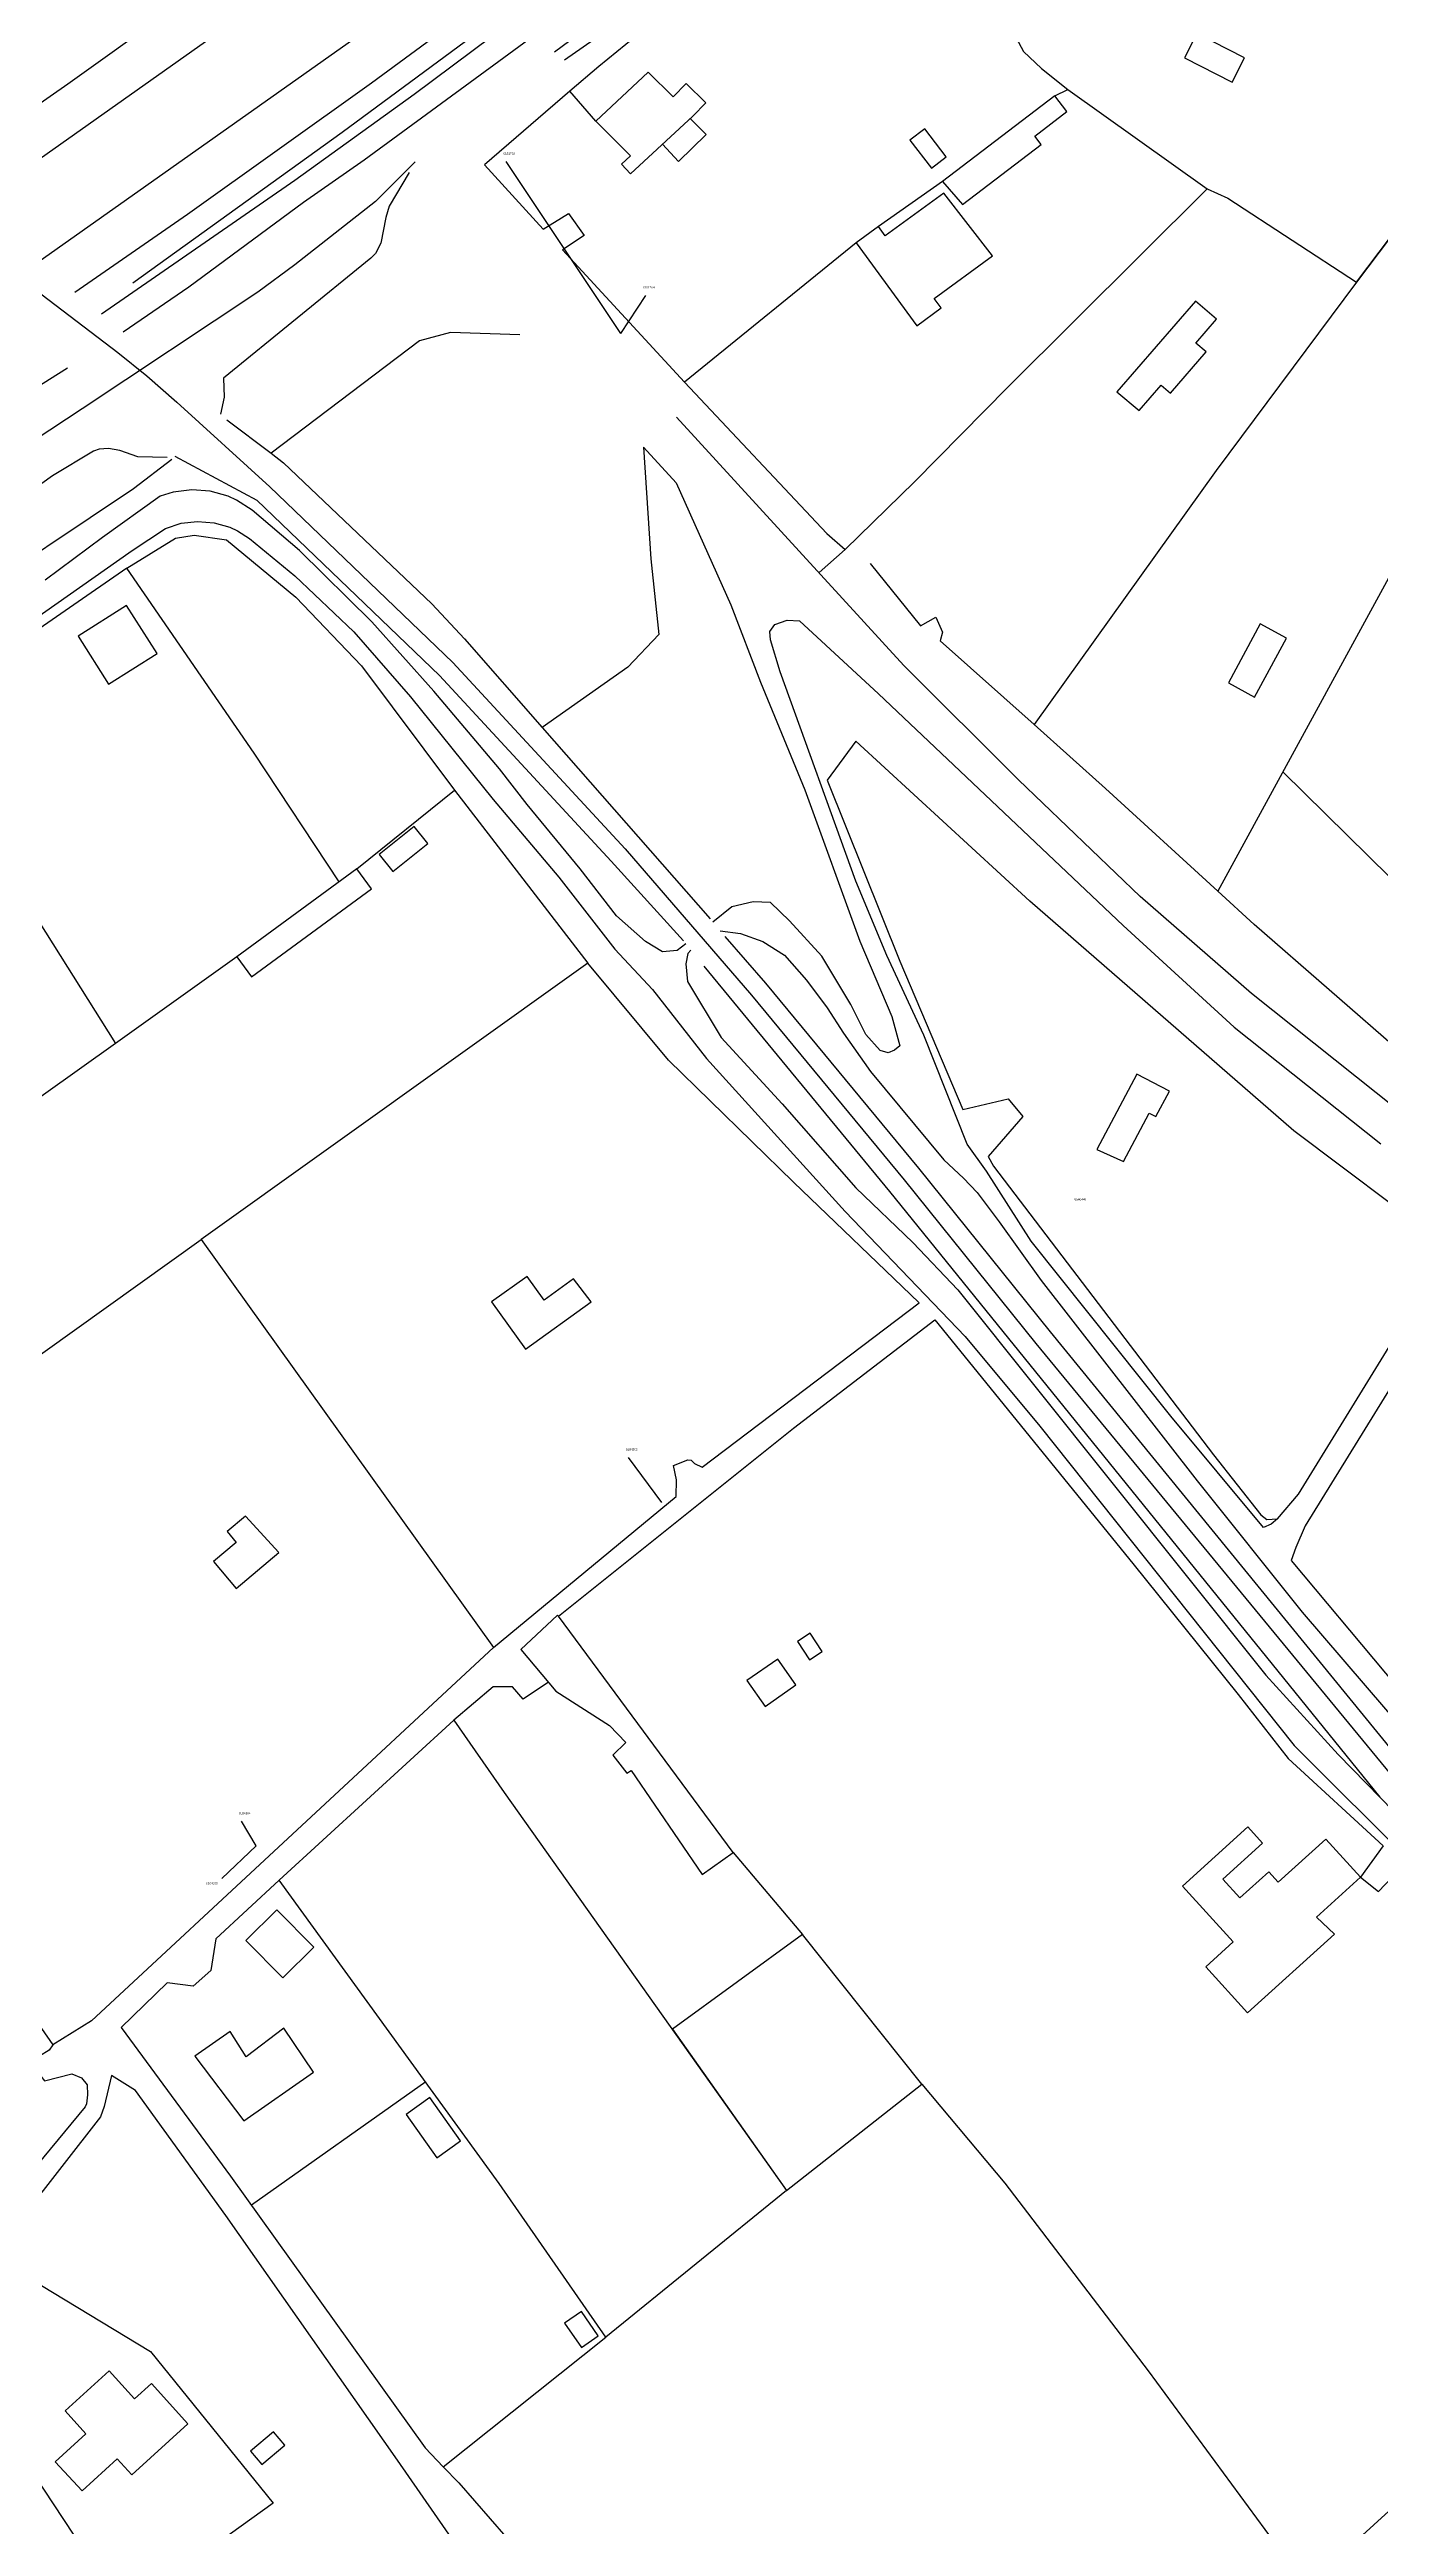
# Model space of a CAD drawing. Header units: millimetres. Extents: x 487814 to 495125, y 4392873 to 4398925.
# Drawn here: x 493228.3 to 493444.1, y 4395718.8 to 4396120.3 of the extents above; entities that cross this region are included whole.
import ezdxf
from ezdxf.enums import TextEntityAlignment as Align

# ---------------------------------------------------------------- set-up
doc = ezdxf.new("R2010")
doc.units = ezdxf.units.MM
doc.linetypes.add('Tramo_BT__220_A_P_Tr', pattern=[2, 1, 1])
doc.linetypes.add('Tramo_BT__380_A_P_Tr', pattern=[2, 1, 1])
for name, color, linetype in [('Acometida_rotulo', 7, 'Continuous'), ('Cartografia_Base', 8, 'Continuous'), ('Tramo_BT__220_A_P_Trazado', 10, 'Tramo_BT__220_A_P_Tr'), ('Tramo_BT__380_A_P_Trazado', 10, 'Tramo_BT__380_A_P_Tr')]:
    doc.layers.add(name, color=color, linetype=linetype)
doc.styles.get("Standard").update_dxf_attribs({"font": 'arial.ttf'})

msp = doc.modelspace()

# ---------------------------------------------------------------- linework, layer by layer
at = {"layer": 'Cartografia_Base'}
for p, q in [((493316.8940022724, 4396108.764830302, 108.2600021362305), (493312.6941708647, 4396113.574687144, 107.620002746582)), ((493373.1343953403, 4396098.964664917, 107.0100021362305), (493362.7325721152, 4396091.638585656, 107.7699966430664)), ((493359.1246515497, 4396089.001525627, 108.0800018310547), (493331.2837057259, 4396066.422682314, 108.0800018310547)), ((493467.964142625, 4396076.087804273, 104.3000030517578), (493417.7769834423, 4395983.897283847, 104.6350021362305)), ((493257.0835186914, 4396060.343620493, 105.8270034790039), (493264.2335798249, 4396054.908042676, 107.9789962768555)), ((493264.2335798249, 4396054.908042676, 107.9789962768555), (493266.253586992, 4396053.373683296, 108.1110000610352)), ((493357.3145935095, 4396039.314041279, 105.2399978637695), (493353.1011369957, 4396035.559710622, 105.6699981689453)), ((493295.5746251033, 4396024.824211911, 106.4369964599609), (493308.2042643148, 4396010.441587019, 105.3379974365234)), ((493205.7643476359, 4396012.043491006, 108.1500015258789), (493238.9872997219, 4395959.22012505, 108.1080017089844)), ((493308.2042643148, 4396010.441587019, 105.3379974365234), (493335.415384709, 4395979.454211203, 105)), ((493428.3223305457, 4396003.269594389, 103.9919967651367), (493475.4319135252, 4395956.748174317, 102.8669967651367)), ((493258.6854225806, 4395973.254215909, 108.3499984741211), (493238.9872997219, 4395959.22012505, 108.1080017089844)), ((493315.5747652013, 4395972.25441123, 107.3499984741211), (493252.8949514035, 4395927.43264651, 107.0899963378906)), ((493339.1864677356, 4395828.062457175, 106.5999984741211), (493350.4137197897, 4395814.800097765, 104.5139999389648)), ((493289.3083484329, 4395790.87914452, 103.8610000610352), (493261.0360604934, 4395770.906772176, 103.6920013427734))]:
    msp.add_line(p, q, dxfattribs=at)
for points in [[(493342.7912354757, 4396197.837974012, 99.76799774169922), (493329.0943333519, 4396186.954666582, 99.87000274658203), (493309.7397610989, 4396171.892494378, 99.8949966430664), (493279.9744402415, 4396149.594749578, 99.93499755859375), (493231.2964290385, 4396114.723790731, 100.1159973144531), (493218.6843098156, 4396105.994555065, 100.0999984741211), (493208.7390884121, 4396099.398097314, 100.0189971923828)], [(493347.7167713119, 4396192.275029183, 99.5989990234375), (493325.6608496013, 4396174.447986187, 99.62799835205078), (493317.2446270565, 4396167.961672327, 99.58799743652344), (493301.1577595831, 4396155.960030585, 99.53600311279297), (493266.003827967, 4396130.395485748, 99.61000061035156), (493225.7012598552, 4396101.864714891, 99.7020034790039), (493215.1978195944, 4396094.647349794, 99.76699829101562)], [(493356.7238033212, 4396182.103993771, 99.4280014038086), (493332.4877644743, 4396162.564069019, 99.51699829101562), (493318.0154865732, 4396151.471065314, 99.62799835205078), (493310.6884966903, 4396146.044557847, 99.69499969482422), (493279.8736377872, 4396123.575507545, 99.9800033569336), (493226.4293109214, 4396085.807569531, 99.96900177001953)], [(493361.6299222172, 4396176.564334578, 99.92500305175781), (493338.3375974706, 4396157.866200721, 100.0039978027344), (493325.3643831176, 4396147.925374032, 99.98999786376953), (493280.523564459, 4396114.894824021, 100.2399978637695), (493250.7036928867, 4396093.58480679, 100.1999969482422), (493232.3953991203, 4396080.981006774, 100.1159973144531)], [(493373.2836609812, 4396163.405159378, 107.25), (493371.6338946678, 4396161.734591655, 107.25), (493366.3149151642, 4396161.483343654, 107.2109985351562), (493360.5242002244, 4396160.649341398, 107.1740036010742), (493354.8438756251, 4396159.242447555, 107.1370010375977), (493349.3336910709, 4396157.274634827, 107.0999984741211), (493341.1941929606, 4396153.555169039, 107.0599975585938), (493336.6619786032, 4396151.15402019, 106.9349975585938), (493331.9166318357, 4396148.033860063, 106.7229995727539), (493314.5420157205, 4396135.527239662, 106.2639999389648), (493275.7539090886, 4396106.904781811, 103.6699981689453), (493241.793824921, 4396082.484908925, 101.6900024414062)], [(493344.968170926, 4396139.547420653, 106.0100021362305), (493324.6850291825, 4396123.526539996, 106.1320037841797), (493317.3940825261, 4396117.625046132, 107.4400024414062), (493312.6941708647, 4396113.574687144, 107.620002746582)], [(493326.2692220621, 4396136.836781626, 105.3219985961914), (493279.3341893462, 4396102.435252845, 102.5599975585938), (493269.4675514643, 4396095.565770402, 102.3150024414062), (493250.8901552858, 4396081.811122464, 101.0070037841797), (493240.268987882, 4396074.521737035, 100.7649993896484)], [(493312.5036817298, 4396131.804680024, 104.7600021362305), (493287.4426344776, 4396113.086424462, 103.2669982910156), (493268.094023564, 4396099.094839452, 102.0199966430664), (493236.7272139296, 4396077.45209631, 101.5550003051758)], [(493310.1743605671, 4396119.955173084, 103.7699966430664), (493321.382114669, 4396128.258182806, 105.3330001831055)], [(493311.8044527698, 4396118.654805076, 103.8199996948242), (493322.6701780478, 4396126.253453986, 104.6210021972656)], [(493385.0741455383, 4396122.244643205, 105), (493386.2641759063, 4396120.044685523, 105), (493389.1839856211, 4396117.284976807, 104.9970016479492), (493393.4138506911, 4396113.844840601, 104.8809967041016), (493416.0443762629, 4396097.75358119, 104.2099990844727), (493419.3638342793, 4396096.243857435, 104.1999969482422), (493440.2251209102, 4396082.624243842, 104.8399963378906)], [(493420.103546683, 4396115.084737187, 105.5599975585938), (493422.1019355105, 4396119.030770279, 105.5599975585938), (493414.381897343, 4396122.941065374, 105.5599975585938), (493412.3835081444, 4396118.995031971, 105.5599975585938), (493420.103546683, 4396115.084737187, 105.5599975585938)], [(493440.2251209102, 4396082.624243842, 104.8399963378906), (493460.7940496629, 4396109.804585285, 104.4609985351562), (493464.3042422822, 4396110.554952757, 104.5390014648438), (493465.5135338161, 4396113.075340579, 104.6169967651367), (493469.1040518334, 4396115.795488368, 104.7409973144531), (493471.2735496461, 4396118.034595135, 104.8290023803711), (493471.8241876217, 4396118.88479796, 104.8580017089844), (493472.3838947196, 4396120.524661407, 104.9049987792969)], [(493322.5437683575, 4396100.194984348, 106.3509979248047), (493332.6136486711, 4396109.555501989, 105.463996887207), (493334.7341853053, 4396111.734959217, 105.2649993896484), (493331.5341912867, 4396114.845178676, 105.286003112793), (493329.4339543461, 4396112.685338881, 105.4810028076172), (493325.3838631195, 4396116.704859406, 105.5989990234375), (493316.8940022724, 4396108.764830302, 106.3639984130859), (493322.5340572673, 4396103.144916306, 106.2200012207031), (493321.0643315617, 4396101.774967582, 106.3509979248047), (493322.5437683575, 4396100.194984348, 106.3509979248047)], [(493312.6941708647, 4396113.574687144, 107.620002746582), (493298.8437344996, 4396101.654637598, 108.1600036621094), (493308.3742388414, 4396091.24464372, 107.8000030517578), (493312.4535627293, 4396093.775118585, 107.379997253418), (493315.023860316, 4396090.184667342, 107.1800003051758), (493311.4838632821, 4396087.87473822, 107.5899963378906), (493331.2837057259, 4396066.422682314, 108.0800018310547)], [(493391.354217993, 4396112.825220842, 105.4499969482422), (493393.4138506911, 4396113.844840601, 105.870002746582), (493416.0443762629, 4396097.75358119, 104.2099990844727), (493383.72427684, 4396065.633633023, 104.8099975585938), (493368.5552415978, 4396050.264401008, 104.879997253418), (493357.3145935095, 4396039.314041279, 105.2399978637695)], [(493376.3569662267, 4396095.23849861, 105), (493389.1134212196, 4396104.94211403, 104.8980026245117), (493388.0732414752, 4396106.308768359, 104.9309997558594), (493393.291242618, 4396110.278374278, 104.8550033569336), (493391.354217993, 4396112.825220842, 104.9160003662109), (493373.1343953403, 4396098.964664917, 105), (493376.3569662267, 4396095.23849861, 105)], [(493332.2044744708, 4396109.17535538, 109.5), (493334.8139648631, 4396106.555374775, 109.5), (493330.2837251728, 4396102.204888553, 109.5), (493327.6940058273, 4396104.985392149, 109.5)], [(493370.2238069668, 4396107.485436573, 108.1999969482422), (493367.8372736592, 4396105.644546917, 108.1999969482422), (493371.3369511592, 4396101.105504531, 108.1999969482422), (493373.7244120538, 4396102.945332846, 108.1999969482422), (493370.2238069668, 4396107.485436573, 108.1999969482422)], [(493474.2835197456, 4396088.141906017, 104.1100006103516), (493483.3037932983, 4396105.4536045, 103.5400009155273), (493470.5240140548, 4396109.714664553, 103.5), (493469.4537160491, 4396110.365004096, 103.5), (493464.3042422822, 4396110.554952757, 103.5800018310547), (493460.7940496629, 4396109.804585285, 104), (493440.2251209102, 4396082.624243842, 104.8399963378906)], [(493483.3037932983, 4396105.4536045, 103.7300033569336), (493496.7450013344, 4396098.604480093, 104.0400009155273), (493500.2954463918, 4396096.353916469, 103.9199981689453), (493535.0353666738, 4396063.594164198, 104.2399978637695), (493536.6652795619, 4396061.383654552, 104.2399978637695), (493537.1550923908, 4396059.453517361, 104.2300033569336), (493536.9449504196, 4396056.963945134, 104.2300033569336), (493535.8553663639, 4396055.303717265, 104.2300033569336), (493534.2354475711, 4396053.913885581, 104.2300033569336), (493530.3550644331, 4396046.594475591, 104.2300033569336), (493520.8847483103, 4396031.284181343, 104.3099975585938), (493515.9752012771, 4396031.104340615, 104.620002746582), (493512.6746424098, 4396025.75413421, 104.7099990844727), (493513.8951086114, 4396022.594023895, 104.6699981689453), (493513.7245438209, 4396020.083809922, 104.6800003051758), (493487.4346132592, 4395977.172545527, 104.3600006103516), (493472.7449281364, 4395952.262922514, 104.3499984741211), (493468.9653346398, 4395945.343358686, 104.379997253418), (493465.9945723204, 4395942.00312133, 104.120002746582), (493463.1947777604, 4395943.113278634, 103.9499969482422), (493447.9852762144, 4395957.313436555, 104.4199981689453), (493423.6449976647, 4395978.532828127, 104.4599990844727), (493417.7769834423, 4395983.897283847, 104.6350021362305)], [(493287.6244006486, 4396102.165274872, 102.3199996948242), (493281.1544876812, 4396095.725086865, 102.3199996948242), (493268.0620887366, 4396085.452559312, 101.9850006103516), (493262.0625510341, 4396081.0328901, 101.1620025634766), (493233.5841175149, 4396062.083516709, 100.4100036621094), (493204.973849526, 4396043.253879817, 100.4100036621094), (493200.2538451916, 4396040.302848452, 100.4229965209961), (493192.9700056156, 4396036.21818634, 100.4800033569336), (493168.9423187813, 4396023.991438703, 100.7220001220703), (493141.6437141958, 4396008.924147121, 100.629997253418), (493115.0939793987, 4395994.653777136, 100.8399963378906), (493083.6867843674, 4395976.769205322, 100.6190032958984), (493072.843799437, 4395970.982316381, 100.6019973754883), (493057.1080173634, 4395962.959340352, 100.5999984741211), (492994.9154120008, 4395932.37357348, 101.7300033569336), (492966.8449774079, 4395917.254135818, 101.7200012207031), (492897.2852836824, 4395881.553137749, 102.9199981689453), (492843.7673168067, 4395854.577890871, 103.2239990234375), (492816.4857421967, 4395840.46444976, 103.2819976806641), (492785.3152243841, 4395824.022509585, 103.7200012207031)], [(493286.6236885607, 4396100.41515115, 103.6999969482422), (493283.4076654836, 4396094.940363017, 104.4980010986328), (493282.8686904637, 4396093.11826986, 105.0859985351562), (493282.0113605043, 4396088.950736952, 106.8160018920898), (493281.1490002727, 4396087.267252245, 107.3519973754883), (493280.4244105899, 4396086.504658394, 107.4700012207031), (493256.5440449016, 4396067.083669638, 107.3199996948242), (493256.6139690203, 4396064.003807957, 107.3199996948242), (493256.0224254822, 4396061.250105926, 107.3199996948242)], [(493368.9503474453, 4396075.563493879, 105), (493372.9124131458, 4396078.460510312, 105), (493371.7841945172, 4396080.003918863, 105), (493381.2435773347, 4396086.923719688, 105), (493373.3178739887, 4396097.055094841, 105), (493363.8397851501, 4396090.12456152, 105), (493362.7325721152, 4396091.638585656, 105), (493359.1246515497, 4396089.001525627, 105.109001159668), (493368.9503474453, 4396075.563493879, 105)], [(493225.9914269585, 4396081.459007377, 109.3150024414062), (493239.3941909656, 4396071.254546294, 109.3199996948242), (493244.0621889847, 4396067.450293972, 109.177001953125), (493248.9511032727, 4396063.186616657, 108.8730010986328), (493264.014179659, 4396049.453816495, 108.7099990844727), (493293.7145375861, 4396020.973786411, 108.1800003051758), (493321.6349426486, 4395990.774001253, 107.4499969482422), (493342.1146989907, 4395967.053369588, 107.129997253418), (493366.8751123119, 4395937.122766638, 106.3899993896484), (493388.2449047173, 4395910.602926094, 105.5100021362305), (493469.9561683796, 4395811.361635019, 104.75), (493546.9166987683, 4395717.281075504, 102.7399978637695), (493602.7178198528, 4395645.9497376, 101.5299987792969), (493658.2081381583, 4395571.908905109, 100.3199996948242), (493693.8384453666, 4395519.718656971, 99.5199966430664), (493734.9792324489, 4395464.338073558, 98.70999908447266), (493777.0487672098, 4395409.427694564, 97.51000213623047), (493836.330513367, 4395333.28734863, 96.30000305175781), (493860.1603782733, 4395303.126893821, 95.9000015258789), (493877.0211562819, 4395284.14741309, 95.48999786376953), (493894.8507297507, 4395264.687279637, 95.08999633789062), (493912.9212473936, 4395246.866435776, 94.88999938964844), (493972.8315305002, 4395191.395842817, 94.04000091552734), (494013.0527980038, 4395153.775867053, 93.83999633789062)], [(493440.2251209102, 4396082.624243842, 104.8399963378906), (493417.4850351984, 4396052.093916475, 106.1699981689453), (493387.9518961113, 4396010.920988134, 105.5090026855469)], [(493405.0216534446, 4396061.810665156, 104.6210021972656), (493408.5784293496, 4396065.917804599, 104.5630035400391), (493410.0617213114, 4396064.633291668, 104.5370025634766), (493415.8498265151, 4396071.320069864, 104.4209976196289), (493414.200302784, 4396072.747623999, 104.4420013427734), (493417.5537988786, 4396076.624638477, 104.245002746582), (493414.1338556723, 4396079.58377694, 104.2890014648438), (493401.384917023, 4396064.844306207, 104.6839981079102), (493405.0216534446, 4396061.810665156, 104.6210021972656)], [(493304.5862872265, 4396074.08407481, 107.5599975585938), (493293.356423254, 4396074.482519453, 108.1660003662109), (493288.3027479672, 4396073.153426038, 108.7249984741211), (493264.2335798249, 4396054.908042676, 107.9789962768555)], [(493231.2439848086, 4396068.714698593, 100.697998046875), (493210.9987724212, 4396056.011170212, 100.6529998779297), (493192.5453351364, 4396045.069579956, 100.6689987182617), (493173.1242499804, 4396034.2539078, 100.7099990844727), (493145.7836679535, 4396019.454195697, 100.7300033569336), (493084.0422913824, 4395985.068679097, 101.1829986572266), (493071.5142474641, 4395978.543727866, 101.120002746582), (493026.897929855, 4395956.459818942, 101.1439971923828)], [(493331.2837057259, 4396066.422682314, 108.0800018310547), (493354.3451042253, 4396041.914234094, 105.25), (493357.3145935095, 4396039.314041279, 105.2399978637695)], [(493465.9945723204, 4395942.00312133, 103.0800018310547), (493462.3975359079, 4395937.028488428, 102.6969985961914), (493446.8751066635, 4395948.443252198, 103.0599975585938), (493423.2152742724, 4395967.313076306, 103.7799987792969), (493405.1445843014, 4395983.063125278, 104.2399978637695), (493385.4554978929, 4396001.954060111, 104.8000030517578), (493366.8354528792, 4396020.473492466, 105.2699966430664), (493329.981648675, 4396060.750432156, 106.4359970092773)], [(493247.3637766293, 4396054.203585345, 107.5899963378906), (493242.6435452486, 4396054.34372357, 107.5599975585938), (493239.7332336186, 4396055.370392374, 107.5599975585938), (493237.8610336086, 4396055.683942234, 107.5599975585938), (493236.3520655684, 4396055.574467428, 107.5599975585938), (493235.4436787955, 4396055.243828685, 107.5599975585938), (493228.7703206027, 4396051.249054204, 107.5329971313477), (493212.6457895467, 4396039.653532827, 107.3789978027344)], [(493324.616264154, 4396055.865570136, 107.2409973144531), (493325.8046495034, 4396037.78137519, 106.1309967041016), (493327.135114001, 4396025.547234885, 105.6949996948242), (493322.0821651113, 4396020.226772325, 105.5810012817383), (493308.2042643148, 4396010.441587019, 105.3379974365234)], [(493324.616264154, 4396055.865570136, 107.2419967651367), (493329.9041708201, 4396050.134432945, 107.120002746582), (493338.7951021543, 4396030.334102082, 105.8499984741211), (493343.6054862333, 4396017.804337249, 105.5199966430664), (493350.7752606584, 4396000.343540837, 105.2200012207031), (493359.6945616369, 4395975.83266312, 104.7900009155273), (493364.8751075186, 4395963.622730807, 104.629997253418), (493366.2049304646, 4395958.832770494, 104.2699966430664), (493365.3350348533, 4395958.152866725, 104.1699981689453), (493364.3250841336, 4395957.723145573, 104.0199966430664), (493362.9851710182, 4395958.092864344, 103.8499984741211), (493360.7050208466, 4395960.692721102, 103.6900024414062), (493358.2748965214, 4395965.522599971, 103.9599990844727), (493353.5349348232, 4395973.402916065, 103.379997253418), (493348.3149096422, 4395979.103511528, 103.1900024414062), (493345.2151069973, 4395982.084109866, 103.0899963378906), (493342.3851195113, 4395982.194221966, 103.0299987792969), (493338.9348224862, 4395981.353904293, 102.8899993896484), (493335.8891444817, 4395978.876900796, 102.5599975585938)], [(493248.153554419, 4396053.883795607, 108.7600021362305), (493241.9040737562, 4396049.134226629, 108.7679977416992), (493213.576715506, 4396030.232638629, 108.7740020751953), (493183.5043976253, 4396014.253630735, 108.7799987792969), (493149.2439017107, 4395994.034014403, 108.6699981689453), (493143.9520555314, 4395990.541911192, 108.7070007324219), (493128.8338411076, 4395978.860804904, 109.1360015869141), (493124.2196863689, 4395975.819734936, 109.234001159668), (493122.1630939586, 4395974.652039316, 109.2590026855469), (493096.7544916365, 4395962.913626783, 109.2699966430664), (493095.4551743183, 4395964.42356907, 109.2699966430664), (493059.7049585491, 4395947.074394679, 108.7099990844727), (493023.9152961122, 4395931.414302293, 108.7099990844727), (492999.8846446334, 4395920.393583573, 106.5599975585938), (492975.2654498122, 4395908.032645296, 107.3499984741211), (492952.0648749605, 4395895.983064657, 109.1999969482422), (492948.0146516201, 4395900.343285313, 108.4300003051758), (492936.2353333942, 4395895.431503774, 109.6399993896484), (492871.5246402407, 4395863.293295778, 109.5699996948242), (492855.9351523493, 4395854.533117393, 109.4800033569336), (492834.6451203751, 4395844.303421766, 108.9599990844727), (492804.854942169, 4395828.792860661, 108.9400024414062)], [(493248.6444319913, 4396054.424303515, 104.2959976196289), (493261.9376128432, 4396047.28938638, 107.6449966430664), (493291.567585503, 4396018.877025054, 106.2669982910156), (493319.3975943379, 4395988.774226419, 106.2480010986328), (493331.0947272356, 4395975.873921321, 104.8349990844727)], [(493266.253586992, 4396053.373683296, 107.629997253418), (493290.2952431276, 4396030.50382387, 107.3300018310547), (493295.5746251033, 4396024.824211911, 107.1999969482422)], [(493331.4747119904, 4395975.402815872, 102.7789993286133), (493330.065455272, 4395974.293560402, 102.8499984741211), (493327.6948914685, 4395974.074096764, 102.870002746582), (493324.9250118128, 4395975.76371127, 102.9499969482422), (493320.2346467079, 4395979.934119954, 102.9800033569336), (493314.3752062785, 4395987.553925125, 103.5199966430664), (493305.7748642081, 4395997.964383885, 104.5699996948242), (493301.254821985, 4396003.733872151, 105.1900024414062), (493290.6045533012, 4396016.334099025, 106.1699981689453), (493280.5649292974, 4396027.58353074, 106.6900024414062), (493268.8341367234, 4396039.164330467, 107.2600021362305), (493261.1833736321, 4396045.68356203, 107.8850021362305), (493258.6518470744, 4396047.322206585, 107.8949966430664), (493257.2758495212, 4396047.943121071, 107.9000015258789), (493254.3744550551, 4396048.76038313, 107.9100036621094), (493251.3672768219, 4396048.984302193, 107.9199981689453), (493248.3755885251, 4396048.605735285, 107.9300003051758), (493246.2341027864, 4396047.944283235, 107.9499969482422), (493236.9236867128, 4396041.264230703, 108.25), (493227.6237536595, 4396034.323711876, 108.25)], [(493187.1237205461, 4396000.81373749, 107.9000015258789), (493241.7144320112, 4396039.124196467, 108.2799987792969), (493247.1136744138, 4396042.712983901, 107.4000015258789), (493249.6566768771, 4396043.551285468, 107.3960037231445), (493252.3153996943, 4396043.866291152, 107.3919982910156), (493254.9832136512, 4396043.647177972, 107.3880004882812), (493257.5537639553, 4396042.902087029, 107.3840026855469), (493258.7709153635, 4396042.340794417, 107.3820037841797), (493260.7242891808, 4396041.093649299, 107.370002746582), (493268.1035382167, 4396035.024253154, 107.2399978637695), (493277.6750842517, 4396025.95427101, 107.1900024414062), (493286.8345520334, 4396015.434325337, 105.8099975585938), (493300.2747042708, 4395998.764332549, 104.3300018310547), (493310.904688826, 4395986.174463592, 103.2200012207031), (493320.0048526426, 4395974.503574895, 103.1399993896484), (493326.0849680818, 4395967.982924957, 103.0800018310547), (493334.8647492772, 4395956.763158406, 103.3000030517578), (493357.3548109583, 4395932.003380876, 105.1100006103516), (493376.7851076389, 4395911.713145884, 105.2699966430664), (493388.8956146805, 4395897.172592841, 105.2300033569336), (493430.1661775103, 4395845.421509856, 104.2200012207031), (493449.6156791542, 4395826.042182467, 104.4199981689453), (493474.7161409665, 4395794.881948717, 103.8199996948242), (493563.9568299124, 4395682.969571326, 101.5999984741211)], [(493240.8542835875, 4396036.253655532, 108.2350006103516), (493248.7600865544, 4396041.149762076, 108.0120010375977), (493251.7575782093, 4396041.599873262, 107.8970031738281), (493257.0053292551, 4396040.849840988, 107.6900024414062), (493268.2473426839, 4396031.55678359, 107.2470016479492), (493278.8909140718, 4396020.463611989, 106.734001159668), (493293.9946406717, 4396000.284037828, 105.1729965209961)], [(493275.2942640059, 4395985.426657405, 107.9599990844727), (493261.495205517, 4396006.273925412, 109.0699996948242), (493240.8542835875, 4396036.253655532, 108.3199996948242), (493212.2138644826, 4396016.483904708, 108.4499969482422), (493213.7742093235, 4396014.234100229, 108.2600021362305), (493211.1842639681, 4396012.443829262, 108.2600021362305), (493209.6235923178, 4396014.703646514, 108.2600021362305), (493205.7643476359, 4396012.043491006, 108.1500015258789)], [(493361.3943703885, 4396037.030928767, 105.75), (493369.55482071, 4396026.913767828, 105.9400024414062), (493372.045328696, 4396028.354040774, 105.9400024414062), (493373.1146780765, 4396025.874454115, 105.9400024414062), (493372.7346042718, 4396024.514256053, 105.9400024414062), (493387.9518961113, 4396010.920988134, 105.5090026855469)], [(493237.8568111807, 4396017.459444579, 107.9169998168945), (493245.7369307221, 4396022.449193063, 107.911003112793), (493240.8140372342, 4396030.223916478, 108.1259994506836), (493232.9339166795, 4396025.234168394, 108.0960006713867), (493237.8568111807, 4396017.459444579, 107.9169998168945)], [(493427.4155704335, 4395882.183414152, 104.2699966430664), (493426.408707718, 4395881.278923669, 104.2699966430664), (493425.1925076602, 4395880.783125612, 103.625), (493410.1562401098, 4395898.813094517, 103.7600021362305), (493387.5146108099, 4395927.16271909, 103.8099975585938), (493380.2252409094, 4395938.513179244, 103.9700012207031), (493377.1151771166, 4395942.903163189, 104.1600036621094), (493370.0746578526, 4395960.563075728, 104.379997253418), (493364.1049310914, 4395973.50337649, 104.8499984741211), (493359.085163931, 4395985.533669036, 105.1800003051758), (493346.7654935621, 4396019.484389981, 105.75), (493345.2347539825, 4396024.674488156, 105.75), (493345.1052333126, 4396026.003967024, 105.7900009155273), (493345.905472907, 4396027.164109071, 105.7799987792969), (493347.905003384, 4396027.854075567, 106), (493349.9247546786, 4396027.71444843, 105.9899978637695), (493362.7347827036, 4396015.884351114, 105.5599975585938), (493402.4351453867, 4395978.362577887, 104.4199981689453), (493420.3849364651, 4395961.883329323, 103.7900009155273), (493444.1945986738, 4395942.953491352, 103.370002746582)], [(493423.7241299045, 4396015.373477011, 104.1750030517578), (493428.8835619424, 4396024.942849848, 104.1620025634766), (493424.6355019422, 4396027.234263579, 104.2559967041016), (493419.4750079926, 4396017.663962539, 104.2689971923828), (493423.7241299045, 4396015.373477011, 104.1750030517578)], [(493425.7163722246, 4395882.082714561, 104.0400009155273), (493427.4155704335, 4395882.183414152, 104.2699966430664), (493430.8455638766, 4395886.173188932, 104.3000030517578), (493454.20601692, 4395924.113004399, 104.0800018310547), (493454.2656100655, 4395925.863381127, 104.0800018310547), (493453.8257086455, 4395927.212701129, 104.3000030517578), (493430.1053727253, 4395945.062525908, 104.379997253418), (493387.2550303728, 4395982.303250419, 106.0199966430664), (493359.0845958597, 4396008.243746807, 106.3199996948242), (493354.4154714425, 4396001.884446104, 106.5199966430664), (493366.2051205073, 4395972.553092504, 105.8300018310547), (493376.4052108708, 4395948.532684754, 104.8399963378906), (493383.7650714521, 4395950.253415699, 104.8399963378906), (493386.1146530217, 4395947.393133716, 104.879997253418), (493380.5153039845, 4395940.913466953, 105.0299987792969), (493381.3749489128, 4395939.31316511, 105.0299987792969), (493417.0561163223, 4395892.553118616, 104.2300033569336), (493424.7163973278, 4395882.813250372, 104.0400009155273), (493425.7163722246, 4395882.082714561, 104.0400009155273)], [(493387.9518961113, 4396010.920988134, 105.5090026855469), (493399.5450785445, 4396000.564327038, 105.1800003051758), (493417.7769834423, 4395983.897283847, 104.6350021362305)], [(493278.1546282648, 4395987.524468087, 109.6800003051758), (493293.9946406717, 4396000.284037828, 107.8099975585938), (493315.5747652013, 4395972.25441123, 107.3499984741211)], [(493284.0014973397, 4395987.096873312, 109.4100036621094), (493289.6621077978, 4395991.617235174, 109.4100036621094), (493287.444769431, 4395994.393710499, 109.4100036621094), (493281.7852200334, 4395989.874276489, 109.4100036621094), (493284.0014973397, 4395987.096873312, 109.4100036621094)], [(493261.0347074681, 4395970.0472686, 106.7580032348633), (493280.5049065643, 4395984.317454277, 105.9660034179688), (493278.1546282648, 4395987.524468087, 106.0670013427734), (493258.6854225806, 4395973.254215909, 106.8470001220703), (493261.0347074681, 4395970.0472686, 106.7580032348633)], [(493238.9872997219, 4395959.22012505, 108.1080017089844), (493156.084570364, 4395900.152645494, 107.0899963378906), (493121.4745059301, 4395947.213565461, 108.120002746582), (493120.9947290313, 4395949.754474883, 108.2300033569336), (493121.3248488597, 4395951.20395302, 108.2699966430664), (493122.4846082367, 4395953.314060873, 108.2699966430664), (493159.3553195151, 4395978.303870024, 108.2300033569336)], [(493337.0345463417, 4395977.485198386, 102.8600006103516), (493340.3648177233, 4395977.073738681, 102.8600006103516), (493343.9753900741, 4395975.733296241, 102.9400024414062), (493347.5145926551, 4395973.523453237, 103.0599975585938), (493351.0753947971, 4395969.492839031, 103.370002746582), (493354.4245179512, 4395965.002876814, 103.8899993896484), (493357.064529187, 4395960.903216557, 104.0400009155273), (493361.4447174905, 4395954.702532847, 104.0599975585938), (493373.314948838, 4395940.362933836, 104.0100021362305), (493376.5054005112, 4395937.39323538, 104.0100021362305), (493378.7147309823, 4395935.062891021, 104.129997253418), (493382.3155118331, 4395930.333238574, 104.129997253418), (493389.1046680639, 4395920.802719763, 103.9499969482422), (493414.4255611447, 4395888.342814732, 103.7600021362305), (493431.4358345608, 4395867.022212232, 103.3600006103516), (493455.1555442888, 4395839.43245935, 103.1600036621094), (493502.1566505602, 4395780.760694528, 102.9499969482422), (493529.2972119789, 4395748.350535613, 102.1500015258789), (493554.2469397472, 4395719.781090624, 101.1399993896484), (493585.7769333997, 4395679.819954545, 99.7300033569336), (493647.7175401851, 4395600.069853949, 99.12000274658203), (493667.7677520767, 4395572.838550803, 99.12000274658203)], [(493337.7949237385, 4395976.563940785, 105), (493344.4140754425, 4395968.980042631, 105), (493369.2123937141, 4395939.00393406, 105.0390014648438), (493390.5812570311, 4395912.48515508, 105.0849990844727), (493566.8922681405, 4395696.615642251, 101.9359970092773), (493605.0918654415, 4395647.783479171, 100.2649993896484), (493660.650964324, 4395573.651109385, 100), (493696.2804082013, 4395521.462917881, 97.20800018310547), (493737.3863367969, 4395466.128634707, 97.12999725341797), (493779.417301808, 4395411.268801284, 95), (493838.6428488434, 4395335.199166932, 95.71199798583984), (493862.4626399901, 4395305.05237654, 95), (493879.258403797, 4395286.146196929, 95), (493897.0089123631, 4395266.773295824, 95), (493915.0101035611, 4395249.021047078, 94.13999938964844), (493932.1060047723, 4395233.111929682, 94.14199829101562), (493966.9923653875, 4395201.966410651, 94.88800048828125)], [(493300.2855611517, 4395861.333359321, 106.9700012207031), (493329.9461981131, 4395885.793235568, 107.0899963378906), (493330.0055699274, 4395888.462781653, 107.0899963378906), (493329.5152855986, 4395890.802575769, 107.0899963378906), (493331.835337589, 4395891.742771786, 107.0899963378906), (493332.335202832, 4395891.67323878, 107.0899963378906), (493332.8957076402, 4395891.123073565, 107.0899963378906), (493334.1662184349, 4395890.523232958, 107.0899963378906), (493369.3552337134, 4395917.162497413, 105.9100036621094), (493348.9547583659, 4395936.72261811, 106.2099990844727), (493328.6746766055, 4395956.513443908, 106.7799987792969), (493315.5747652013, 4395972.25441123, 107.3499984741211)], [(493332.3254060048, 4395974.353605799, 102.9830017089844), (493331.8351973796, 4395973.823043961, 103.0100021362305), (493331.4653046289, 4395972.123473852, 103.0100021362305), (493331.7451330639, 4395969.253313777, 103.0299987792969), (493337.2151127337, 4395960.193017859, 103.0599975585938), (493347.095114259, 4395949.452861775, 103.5800018310547), (493359.0652958183, 4395935.842869942, 104.9000015258789), (493368.3045854061, 4395926.943085039, 105.3600006103516), (493375.625320201, 4395919.303090614, 105.4899978637695), (493425.5463200567, 4395856.801504309, 104.4199981689453), (493437.2858663178, 4395843.982311081, 104.4199981689453), (493448.556067293, 4395832.371550242, 104.629997253418), (493451.1556738981, 4395829.872136169, 104.629997253418), (493455.2161982554, 4395825.472288125, 104.629997253418), (493482.716181964, 4395790.782045889, 103.620002746582), (493514.5872186819, 4395751.421367071, 103.2099990844727), (493529.8666780498, 4395733.590921914, 102.8099975585938), (493575.647185621, 4395674.729491981, 101.5999984741211)], [(493334.4149954681, 4395971.772538671, 105), (493364.5378308938, 4395935.241599112, 105.0400009155273), (493444.0175267537, 4395837.047272428, 104.9970016479492)], [(493402.4799951082, 4395940.07992, 103.7669982910156), (493406.6538526154, 4395947.946116123, 103.8030014038086), (493407.7324127344, 4395947.374150836, 103.7839965820312), (493409.9057873721, 4395951.471286733, 103.802001953125), (493404.624953451, 4395954.27264189, 103.9039993286133), (493398.1349630483, 4395942.043150328, 103.8330001831055), (493402.4799951082, 4395940.07992, 103.7669982910156)], [(493176.4757858421, 4395872.523547273, 106.1289978027344), (493197.0952731519, 4395887.542836394, 105.9400024414062), (493252.8949514035, 4395927.43264651, 107.0899963378906)], [(493252.8949514035, 4395927.43264651, 107.0899963378906), (493300.2855611517, 4395861.333359321, 106.9700012207031), (493235.1355410124, 4395800.762047558, 104.6100006103516), (493228.8258971748, 4395796.901683848, 105.0599975585938)], [(493726.2872800163, 4395772.150519302, 97.44000244140625), (493726.9666790535, 4395775.201024991, 97.44000244140625), (493702.9073010954, 4395794.71099683, 98.05000305175781), (493671.8673645425, 4395816.48206144, 98.66000366210938), (493652.4957313981, 4395827.661706062, 99.05999755859375), (493632.4963557582, 4395838.152186372, 99.45999908447266), (493556.4658124694, 4395874.842405333, 101.0800018310547), (493516.9262208787, 4395894.761536021, 102.0899963378906), (493492.6663830971, 4395909.382585909, 102.6999969482422), (493473.6662207558, 4395922.032946952, 102.5800018310547), (493466.1718456547, 4395927.220871096, 102.7900009155273), (493462.7857047502, 4395925.89269199, 103.4899978637695), (493460.3759386992, 4395924.672787498, 103.8899993896484), (493452.8262914567, 4395914.933224589, 103.8899993896484), (493431.905667971, 4395881.011706181, 103.6900024414062), (493430.3858545504, 4395877.512090472, 103.6900024414062), (493429.6546656922, 4395875.431158353, 103.588996887207), (493460.2665235223, 4395838.892439377, 102.9499969482422), (493491.9162636659, 4395801.711585507, 102.75), (493506.0070663184, 4395783.170673216, 102.5500030517578), (493535.1966443507, 4395748.750658545, 102.5500030517578), (493550.6472157446, 4395731.28138313, 101.9400024414062), (493574.2070756544, 4395701.921097289, 100.9400024414062)], [(493305.485133175, 4395909.663302626, 105.6900024414062), (493316.1654782699, 4395917.343363011, 105.6999969482422), (493313.2804051901, 4395921.066841775, 105.7440032958984), (493308.5008320778, 4395917.630260324, 105.75), (493305.7421966667, 4395921.466137518, 105.8050003051758), (493299.9779337494, 4395917.32139257, 105.8000030517578), (493305.485133175, 4395909.663302626, 105.6900024414062)], [(493310.8290263603, 4395866.365069456, 106.9390029907227), (493348.974994519, 4395896.85305619, 106.5400009155273), (493371.8750835965, 4395914.412669918, 106.3300018310547), (493403.9561788639, 4395874.921885775, 105.3300018310547), (493421.0361156614, 4395853.671536987, 104.9199981689453), (493429.1456679716, 4395843.302058974, 104.7200012207031), (493444.546383217, 4395829.152024624, 104.5199966430664), (493440.8760370523, 4395824.082401158, 108.4000015258789), (493443.8160146282, 4395821.741963295, 103.8499984741211), (493448.3161066297, 4395826.462140916, 104.0500030517578), (493465.7660326477, 4395802.702267738, 103.6399993896484), (493494.7167446718, 4395766.421005484, 103.4400024414062)], [(493258.5951628793, 4395870.872659547, 105.4150009155273), (493265.5053078271, 4395876.682857414, 105.495002746582), (493260.0604518029, 4395882.591370818, 105.536003112793), (493257.0912840232, 4395880.093238134, 105.495002746582), (493258.5642118197, 4395878.341854012, 105.4860000610352), (493254.902703923, 4395875.263789388, 105.4369964599609), (493258.5951628793, 4395870.872659547, 105.4150009155273)], [(493310.8290263603, 4395866.365069456, 105.2269973754883), (493310.6761530907, 4395866.573152417, 105.2300033569336), (493304.736205184, 4395860.972555349, 105.2119979858398), (493310.4162479165, 4395854.222016037, 105.1100006103516), (493319.1261517021, 4395848.641755237, 105), (493321.786257628, 4395845.912482874, 105), (493319.6660460887, 4395843.841896812, 105), (493321.9457158429, 4395840.922370012, 105), (493322.6462666127, 4395841.341897604, 105), (493334.1661513334, 4395824.522148469, 105), (493339.1864677356, 4395828.062457175, 105), (493310.8290263603, 4395866.365069456, 105.2269973754883)], [(493351.5357251766, 4395859.331577619, 107), (493353.5862213574, 4395860.661531778, 107), (493351.6763035872, 4395863.612177656, 107), (493349.6258073039, 4395862.28222353, 107), (493351.5357251766, 4395859.331577619, 107)], [(493344.3362913986, 4395851.742471364, 109.0100021362305), (493349.3461734463, 4395855.231526593, 109.0100021362305), (493346.4158455647, 4395859.441593839, 109.0100021362305), (493341.4058963486, 4395855.951544133, 109.0100021362305), (493344.3362913986, 4395851.742471364, 109.0100021362305)], [(493309.2013772459, 4395855.665338302, 105.9300003051758), (493305.1260654344, 4395852.911788217, 105.9300003051758), (493303.36615701, 4395854.942202002, 105.9300003051758), (493300.2557018393, 4395854.952252478, 106.129997253418), (493293.8654827894, 4395849.549734663, 105.7529983520508)], [(493192.6962588205, 4395848.873121489, 106.3300018310547), (493228.8258971748, 4395796.901683848, 107.3399963378906), (493228.2256435432, 4395796.011847664, 107.3399963378906), (493225.1258057668, 4395794.111942073, 107.3399963378906), (493227.496331464, 4395791.072417905, 107.3399963378906), (493231.9361578536, 4395792.201971537, 107.3399963378906), (493233.4660453778, 4395791.551745531, 107.3399963378906), (493234.4055524955, 4395790.411651152, 107.3399963378906), (493234.4859455795, 4395788.811722565, 107.3399963378906), (493234.285987416, 4395787.351507884, 107.3399963378906), (493234.0662712629, 4395786.861726673, 107.3399963378906), (493208.5357011237, 4395756.002095905, 106.9400024414062), (493199.7163458616, 4395744.672288363, 106.9400024414062), (493197.1457092345, 4395741.651844707, 108.1999969482422)], [(493318.50593278, 4395749.479945916, 102.9100036621094), (493301.1956484305, 4395774.442350096, 103.3099975585938), (493265.5637040685, 4395823.573900329, 105.2839965820312), (493293.8654827894, 4395849.549734663, 105.7529983520508), (493302.0360442676, 4395837.782431232, 104.7200012207031), (493347.8141232833, 4395773.304127967, 103.0940017700195), (493318.50593278, 4395749.479945916, 102.9100036621094)], [(493440.8760370523, 4395824.082401158, 104.2099990844727), (493435.2755626159, 4395830.262107742, 104.1709976196289), (493427.5355406202, 4395823.251807264, 103.8889999389648), (493426.0055605638, 4395824.942077948, 103.8690032958984), (493421.3258700427, 4395820.701526679, 103.6989974975586), (493418.5757370574, 4395823.741558834, 103.6640014648438), (493425.0056702415, 4395829.572003949, 103.8990020751953), (493422.6059882273, 4395832.221842424, 103.8679962158203), (493412.0358850642, 4395822.642129493, 103.5), (493420.2463296671, 4395813.58166343, 103.5859985351562), (493415.795637312, 4395809.552524556, 103.4240036010742), (493422.5859173349, 4395802.062060947, 103.3539962768555), (493436.6655181562, 4395814.821956504, 103.9169998168945), (493433.7357689801, 4395817.612290994, 103.9440002441406), (493440.8760370523, 4395824.082401158, 104.2099990844727)], [(493318.50593278, 4395749.479945916, 102.9100036621094), (493301.1956484305, 4395774.442350096, 103.3099975585938), (493265.5637040685, 4395823.573900329, 105.2839965820312), (493255.2556189133, 4395814.10245419, 105.120002746582), (493254.4864808224, 4395808.94190678, 104.3199996948242), (493251.596400994, 4395806.401494818, 104.3199996948242), (493247.366306328, 4395806.922324616, 104.7200012207031), (493239.906250574, 4395799.692388662, 104.7200012207031), (493257.6557377477, 4395775.631609848, 103.9100036621094), (493289.1963186351, 4395731.541411747, 103.7099990844727), (493292.1366275525, 4395728.491606137, 103.9300003051758), (493318.50593278, 4395749.479945916, 102.9100036621094)], [(493266.155740433, 4395807.781670569, 104.4850006103516), (493271.156191811, 4395812.752000294, 104.4909973144531), (493265.1463859116, 4395818.802348613, 104.9499969482422), (493260.1459337733, 4395813.832018837, 104.9550018310547), (493266.155740433, 4395807.781670569, 104.4850006103516)], [(493369.7416106499, 4395790.529452482, 103.3860015869141), (493350.4137197897, 4395814.800097765, 104.5139999389648), (493329.3520387035, 4395799.428871223, 103.734001159668), (493347.8141232833, 4395773.304127967, 103.0940017700195), (493369.7416106499, 4395790.529452482, 103.3860015869141)], [(493259.8159924391, 4395784.59215497, 103.8889999389648), (493271.0961854966, 4395792.471735383, 103.6989974975586), (493266.3061713047, 4395799.592111625, 104.1620025634766), (493260.1862566266, 4395794.941726219, 104.2229995727539), (493257.5855642402, 4395799.061722953, 104.484001159668), (493251.8959715524, 4395795.061814784, 104.5530014038086), (493259.8159924391, 4395784.59215497, 103.8889999389648)], [(493290.6766677793, 4395584.459624729, 103.9100036621094), (493307.427050746, 4395595.199942826, 103.9100036621094), (493364.6173305895, 4395630.419725046, 104.120002746582), (493304.5665551971, 4395706.551431539, 104.5199966430664), (493301.7274613294, 4395704.680973182, 103.9100036621094), (493300.417249219, 4395706.980910423, 103.9100036621094), (493284.7356606885, 4395729.551050246, 103.9100036621094), (493256.895617108, 4395769.221608553, 104.3199996948242), (493242.2761253919, 4395789.501500883, 104.3199996948242), (493238.3564183426, 4395791.951689838, 104.7200012207031), (493237.1764165292, 4395786.891663177, 105.3300018310547), (493236.5661172325, 4395785.242202415, 105.3300018310547), (493217.7356519013, 4395761.082080564, 106.5400009155273), (493217.2755409148, 4395760.121889786, 106.5400009155273), (493217.6861699797, 4395757.0421294, 106.5400009155273), (493215.3763391392, 4395754.052129888, 106.5400009155273), (493211.5855039598, 4395754.091877277, 106.5400009155273), (493203.1163739951, 4395743.142181035, 106.9400024414062), (493186.4256950207, 4395724.111499056, 106.9400024414062), (493236.2870612315, 4395651.15057454, 104.5500030517578)], [(493369.7416106499, 4395790.529452482, 103.3860015869141), (493383.2458750667, 4395774.471645229, 102.5), (493406.4871273189, 4395744.07066455, 101.6900024414062), (493432.164972307, 4395709.159107419, 101.1760025024414)], [(493291.1354808995, 4395778.601666376, 105.1900024414062), (493294.976118829, 4395781.342005371, 105.1900024414062), (493289.9659085309, 4395788.352280041, 105.1900024414062), (493286.126264697, 4395785.611874393, 105.1900024414062), (493291.1354808995, 4395778.601666376, 105.1900024414062)], [(493494.7167446718, 4395766.421005484, 103.4400024414062), (493469.786597427, 4395743.400877192, 102.4300003051758), (493432.164972307, 4395709.159107419, 101.1760025024414)], [(493218.9934391304, 4395762.703050031, 104.9199981689453), (493244.6958894904, 4395747.171889809, 104.7200012207031), (493264.5961102375, 4395722.571072975, 104.5199966430664), (493240.3673029821, 4395705.190519632, 104.9199981689453), (493224.1662904795, 4395729.80070479, 105.5299987792969), (493218.5156052458, 4395737.241630873, 104.9199981689453), (493210.236550089, 4395752.348148006, 104.9199981689453)], [(493314.5564167793, 4395747.840907948, 104.7900009155273), (493317.2859128889, 4395749.730712813, 104.7900009155273), (493314.555629322, 4395753.661589474, 104.7900009155273), (493311.8261330189, 4395751.771784671, 104.7900009155273), (493314.5564167793, 4395747.840907948, 104.7900009155273)], [(493233.6064599697, 4395724.621003498, 104.9100036621094), (493239.2956827226, 4395729.790863631, 104.7129974365234), (493241.6464672065, 4395727.201254223, 104.7060012817383), (493250.7559061195, 4395735.471381236, 104.3899993896484), (493244.8262913369, 4395742.001891884, 104.4100036621094), (493242.1057979774, 4395739.532014417, 104.5039978027344), (493238.0057242865, 4395744.042423978, 104.6309967041016), (493230.8560867758, 4395737.551936983, 104.9349975585938), (493234.2162155271, 4395733.850513618, 104.7539978027344), (493229.1964033231, 4395729.291099434, 104.9609985351562), (493233.6064599697, 4395724.621003498, 104.9100036621094)], [(493262.715569515, 4395728.860664249, 106.1900024414062), (493266.4558801376, 4395732.011371164, 106.1900024414062), (493264.6460285102, 4395734.161029456, 106.1900024414062), (493260.9057845004, 4395731.011317154, 106.1900024414062), (493262.715569515, 4395728.860664249, 106.1900024414062)], [(493292.1366275525, 4395728.491606137, 103.9300003051758), (493294.6671575232, 4395725.870946182, 104.120002746582), (493304.827105418, 4395714.210852144, 103.7099990844727), (493326.8466798037, 4395685.761172817, 103.7099990844727), (493341.3371495057, 4395681.830898939, 103.5100021362305)]]:
    msp.add_polyline3d(points, dxfattribs=at)
at = {"layer": 'Tramo_BT__220_A_P_Trazado', "flags": 128}
for points in [[(493302.32319321, 4396102.185276305), (493320.9148996319, 4396074.302350227)], [(493302.32319321, 4396102.185276305), (493320.9148996319, 4396074.302350227)], [(493324.9619756257, 4396080.488620875), (493320.9148996319, 4396074.302350227)], [(493324.9619756257, 4396080.488620875), (493320.9148996319, 4396074.302350227)]]:
    msp.add_lwpolyline(points, dxfattribs=at)
at = {"layer": 'Tramo_BT__380_A_P_Trazado', "flags": 128}
for points in [[(493327.5919220379, 4395884.834356871), (493322.2002411009, 4395892.100040624)], [(493327.5919220379, 4395884.834356871), (493322.2002411009, 4395892.100040624)], [(493261.8002754191, 4395829.169686537), (493259.4296647123, 4395833.130367293)], [(493261.8002754191, 4395829.169686537), (493259.4296647123, 4395833.130367293)], [(493261.8002754191, 4395829.169686537), (493256.2301928959, 4395823.839974137)], [(493261.8002754191, 4395829.169686537), (493256.2301928959, 4395823.839974137)]]:
    msp.add_lwpolyline(points, dxfattribs=at)

# ---------------------------------------------------------------- texts
at = {"layer": 'Acometida_rotulo'}
for s, p in [('0181760', (493301.8926864945, 4396103.21326498)), ('0181760', (493301.8926864945, 4396103.21326498)), ('0181764', (493324.5314687797, 4396081.516609124)), ('0181764', (493324.5314687797, 4396081.516609124)), ('0560443', (493394.5244889316, 4395933.684541077)), ('0560443', (493394.5244889316, 4395933.684541077)), ('0184305', (493321.7697318546, 4395893.128027716)), ('0184305', (493321.7697318546, 4395893.128027716)), ('0184304', (493258.9991543236, 4395834.158354813)), ('0184304', (493258.9991543236, 4395834.158354813)), ('0184300', (493253.6715202137, 4395822.812893193)), ('0184300', (493253.6715202137, 4395822.812893193))]:
    msp.add_text(s, height=0.35, dxfattribs=at).set_placement(p, align=Align.BOTTOM_LEFT)

doc.saveas('drawing.dxf')
